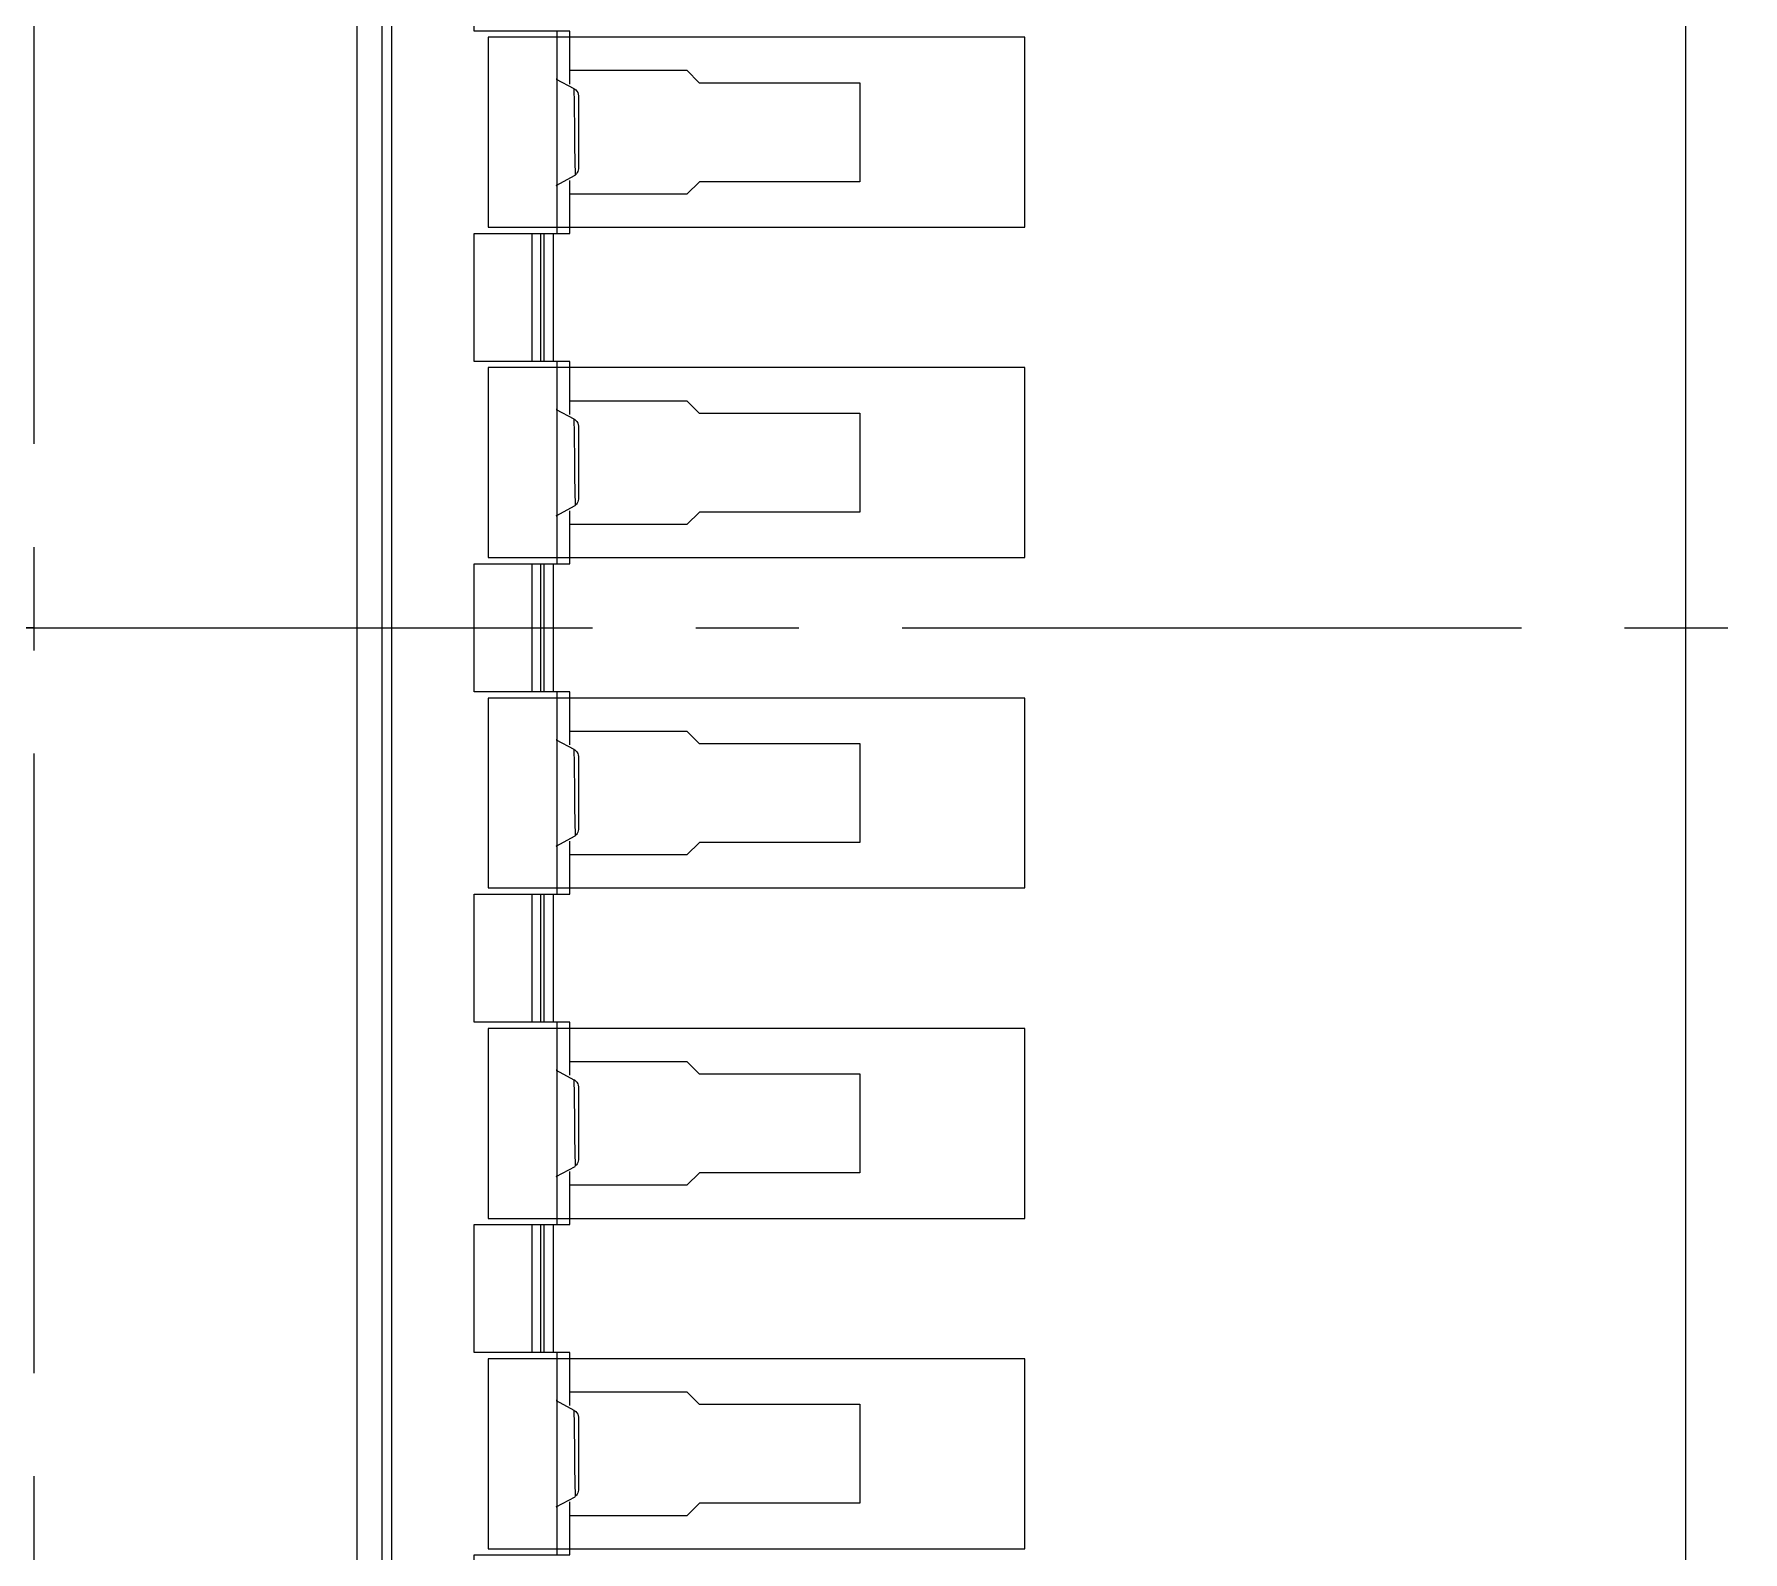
# Model space of a CAD drawing. Header units: millimetres. Extents: x 1167 to 2098, y -78 to 499.
# Drawn here: x 1707.078 to 1709.147, y 238.789 to 240.627 of the extents above; entities that cross this region are included whole.
import ezdxf
from ezdxf.lldxf.tags import DXFTag

# ---------------------------------------------------------------- set-up
doc = ezdxf.new("R2010")
doc.units = ezdxf.units.MM
doc.linetypes.add('CENTER2', pattern=[1.125, 0.75, -0.125, 0.125, -0.125])
doc.layers.get('0').update_dxf_attribs({"lineweight": 5})
for name, color, linetype, lineweight in [('DIM', 3, 'Continuous', 5), ('FPC', 50, 'Continuous', 5), ('MFPC', 50, 'Continuous', 5)]:
    doc.layers.add(name, color=color, linetype=linetype, lineweight=lineweight)
tags = doc.linetypes.add('CENTER', pattern=[0.6, 0.375, -0.075, 0.075, -0.075]).pattern_tags.tags
tags[10:11] = [DXFTag(74, 4), DXFTag(75, 0), DXFTag(340, '0'), DXFTag(46, 1.0), DXFTag(50, 0.0), DXFTag(44, 0.0), DXFTag(45, 0.0)]
tags[8:9] = [DXFTag(74, 4), DXFTag(75, 0), DXFTag(340, '0'), DXFTag(46, 1.0), DXFTag(50, 0.0), DXFTag(44, 0.0), DXFTag(45, 0.0)]
tags[6:7] = [DXFTag(74, 4), DXFTag(75, 0), DXFTag(340, '0'), DXFTag(46, 1.0), DXFTag(50, 0.0), DXFTag(44, 0.0), DXFTag(45, 0.0)]
tags[4:5] = [DXFTag(74, 4), DXFTag(75, 0), DXFTag(340, '0'), DXFTag(46, 1.0), DXFTag(50, 0.0), DXFTag(44, 0.0), DXFTag(45, 0.0)]

# ---------------------------------------------------------------- blocks, each defined once
blk = doc.blocks.new('OK-14GM024-04-A')
at = {"color": 2, "linetype": 'Continuous', "lineweight": 5}
for points in [[(1197.97419379194, 167.3787470486418), (1197.32419379194, 167.378747048642), (1197.32419379194, 167.608747048642), (1197.97419379194, 167.6087470486418)], [(1197.97419379194, 166.9787470486419), (1197.32419379194, 166.9787470486419), (1197.32419379194, 167.208747048642), (1197.97419379194, 167.208747048642)], [(1197.97419379194, 166.5787470486418), (1197.32419379194, 166.5787470486418), (1197.32419379194, 166.8087470486419), (1197.97419379194, 166.8087470486419)], [(1197.97419379194, 166.178747048642), (1197.32419379194, 166.178747048642), (1197.32419379194, 166.408747048642), (1197.97419379194, 166.408747048642)], [(1197.97419379194, 165.7787470486419), (1197.32419379194, 165.7787470486419), (1197.32419379194, 166.0087470486419), (1197.97419379194, 166.0087470486419)]]:
    blk.add_lwpolyline(points, close=True, dxfattribs=at)
at = {"layer": 'FPC', "color": 1, "linetype": 'CENTER2', "lineweight": 5}
for points in [[(1196.77419379189, 173.0210507434838), (1196.77419379189, 159.9664638806)], [(1193.325442250693, 166.4937573120419), (1200.222945333087, 166.4937573120419)]]:
    blk.add_lwpolyline(points, dxfattribs=at)
at = {"layer": 'FPC', "color": 7, "linetype": 'Continuous', "lineweight": 5}
for points in [[(1197.19522322854, 163.843757312042), (1197.19522322854, 169.143748174442)], [(1197.20723644264, 169.143748174442), (1197.20723644264, 163.843757312042)], [(1197.16522322294, 169.113757312042), (1197.16522322294, 163.873757312042)], [(1197.42287052504, 167.8354255616421), (1197.42287052504, 167.7712573120421), (1197.30717552534, 167.7712573120421), (1197.30717552534, 167.6162573120421), (1197.42287052504, 167.6162573120421), (1197.42287052504, 167.552089062342)], [(1197.40703847884, 167.371257312042), (1197.40703847884, 167.6162573120421)], [(1197.42287052504, 167.4187573120419), (1197.56481896764, 167.4187573120419), (1197.57980870424, 167.4337470486419), (1197.77419379194, 167.4337470486419), (1197.77419379194, 167.553747048642), (1197.57982923104, 167.553747048642), (1197.56481896764, 167.568757312042), (1197.42287052504, 167.568757312042)], [(1197.40703847884, 167.558191068742), (1197.40634787004, 167.558191068742), (1197.42937072794, 167.545804586342)], [(1197.40703847884, 167.429323555242), (1197.40634787004, 167.429323555242), (1197.42781533054, 167.440870560642), (1197.42827924264, 167.4583684961419), (1197.42855758994, 167.4933290628419), (1197.42855758994, 167.5107916939419), (1197.42883593724, 167.528242557242), (1197.42929984934, 167.545681652442)], [(1197.43351222494, 167.4495308137421), (1197.43351222494, 167.5379838102419)], [(1197.42287052504, 167.435425561642), (1197.42287052504, 167.371257312042), (1197.30717552534, 167.371257312042), (1197.30717552534, 167.216257312042), (1197.42287052504, 167.216257312042), (1197.42287052504, 167.1520890623419)], [(1197.37707959274, 167.216257312042), (1197.37707959274, 167.371257312042)], [(1197.38775314544, 167.371257312042), (1197.38775314544, 167.216257312042)], [(1197.39194576774, 167.371257312042), (1197.39194576774, 167.216257312042)], [(1197.40295140144, 167.216257312042), (1197.40295140144, 167.371257312042)], [(1197.40703847884, 166.9712573120419), (1197.40703847884, 167.216257312042)], [(1197.40703847884, 167.1581910687419), (1197.40634787004, 167.1581910687419), (1197.42937072794, 167.1458045863419)], [(1197.42287052504, 167.018757312042), (1197.56481896764, 167.018757312042), (1197.57980870424, 167.033747048642), (1197.77419379194, 167.033747048642), (1197.77419379194, 167.1537470486419), (1197.57982923104, 167.1537470486419), (1197.56481896764, 167.1687573120419), (1197.42287052504, 167.1687573120419)], [(1197.40703847884, 167.0293235552419), (1197.40634787004, 167.0293235552419), (1197.42781533054, 167.0408705606419), (1197.42827924264, 167.0583684961418), (1197.42855758994, 167.093329062842), (1197.42855758994, 167.110791693942), (1197.42883593724, 167.1282425572419), (1197.42929984934, 167.1456816524419)], [(1197.43351222494, 167.049530813742), (1197.43351222494, 167.1379838102418)], [(1197.42287052504, 167.0354255616419), (1197.42287052504, 166.9712573120419), (1197.30717552534, 166.9712573120419), (1197.30717552534, 166.8162573120419), (1197.42287052504, 166.8162573120419), (1197.42287052504, 166.7520890623421)], [(1197.37707959274, 166.8162573120419), (1197.37707959274, 166.9712573120419)], [(1197.38775314544, 166.9712573120419), (1197.38775314544, 166.8162573120419)], [(1197.39194576774, 166.9712573120419), (1197.39194576774, 166.8162573120419)], [(1197.40295140144, 166.8162573120419), (1197.40295140144, 166.9712573120419)], [(1197.40703847884, 166.571257312042), (1197.40703847884, 166.8162573120419)], [(1197.42287052504, 166.6187573120419), (1197.56481896764, 166.6187573120419), (1197.57980870424, 166.6337470486419), (1197.77419379194, 166.6337470486419), (1197.77419379194, 166.753747048642), (1197.57982923104, 166.753747048642), (1197.56481896764, 166.768757312042), (1197.42287052504, 166.768757312042)], [(1197.40703847884, 166.758191068742), (1197.40634787004, 166.758191068742), (1197.42937072794, 166.745804586342)], [(1197.40703847884, 166.6293235552419), (1197.40634787004, 166.6293235552419), (1197.42781533054, 166.640870560642), (1197.42827924264, 166.658368496142), (1197.42855758994, 166.6933290628419), (1197.42855758994, 166.7107916939419), (1197.42883593724, 166.7282425572419), (1197.42929984934, 166.745681652442)], [(1197.43351222494, 166.6495308137419), (1197.43351222494, 166.737983810242)], [(1197.42287052504, 166.635425561642), (1197.42287052504, 166.571257312042), (1197.30717552534, 166.571257312042), (1197.30717552534, 166.416257312042), (1197.42287052504, 166.416257312042), (1197.42287052504, 166.352089062342)], [(1197.37707959274, 166.416257312042), (1197.37707959274, 166.571257312042)], [(1197.38775314544, 166.571257312042), (1197.38775314544, 166.416257312042)], [(1197.39194576774, 166.571257312042), (1197.39194576774, 166.416257312042)], [(1197.40295140144, 166.416257312042), (1197.40295140144, 166.571257312042)], [(1197.32419379194, 166.178747048642), (1197.32419379194, 166.408747048642)], [(1197.40703847884, 166.1712573120419), (1197.40703847884, 166.416257312042)], [(1197.42287052504, 166.218757312042), (1197.56481896764, 166.218757312042), (1197.57980870424, 166.233747048642), (1197.77419379194, 166.233747048642), (1197.77419379194, 166.3537470486419), (1197.57982923104, 166.3537470486419), (1197.56481896764, 166.3687573120419), (1197.42287052504, 166.3687573120419)], [(1197.40703847884, 166.3581910687419), (1197.40634787004, 166.3581910687419), (1197.42937072794, 166.345804586342)], [(1197.40703847884, 166.229323555242), (1197.40634787004, 166.229323555242), (1197.42781533054, 166.240870560642), (1197.42827924264, 166.2583684961419), (1197.42855758994, 166.2933290628418), (1197.42855758994, 166.3107916939421), (1197.42883593724, 166.328242557242), (1197.42929984934, 166.345681652442)], [(1197.43351222494, 166.249530813742), (1197.43351222494, 166.3379838102419)], [(1197.42287052504, 166.2354255616419), (1197.42287052504, 166.1712573120419), (1197.30717552534, 166.1712573120419), (1197.30717552534, 166.0162573120419), (1197.42287052504, 166.0162573120419), (1197.42287052504, 165.9520890623419)], [(1197.37707959274, 166.0162573120419), (1197.37707959274, 166.1712573120419)], [(1197.38775314544, 166.1712573120419), (1197.38775314544, 166.0162573120419)], [(1197.39194576774, 166.1712573120419), (1197.39194576774, 166.0162573120419)], [(1197.40295140144, 166.0162573120419), (1197.40295140144, 166.1712573120419)], [(1197.40703847884, 165.7712573120421), (1197.40703847884, 166.0162573120419)], [(1197.40703847884, 165.9581910687421), (1197.40634787004, 165.9581910687421), (1197.42937072794, 165.9458045863419)], [(1197.42287052504, 165.818757312042), (1197.56481896764, 165.818757312042), (1197.57980870424, 165.833747048642), (1197.77419379194, 165.833747048642), (1197.77419379194, 165.9537470486418), (1197.57982923104, 165.9537470486418), (1197.56481896764, 165.968757312042), (1197.42287052504, 165.968757312042)], [(1197.40703847884, 165.8293235552419), (1197.40634787004, 165.8293235552419), (1197.42781533054, 165.8408705606419), (1197.42827924264, 165.858368496142), (1197.42855758994, 165.893329062842), (1197.42855758994, 165.910791693942), (1197.42883593724, 165.9282425572419), (1197.42929984934, 165.9456816524419)], [(1197.43351222494, 165.8495308137419), (1197.43351222494, 165.937983810242)], [(1197.42287052504, 165.8354255616421), (1197.42287052504, 165.7712573120421), (1197.30717552534, 165.7712573120421), (1197.30717552534, 165.6162573120421), (1197.42287052504, 165.6162573120421), (1197.42287052504, 165.552089062342)]]:
    blk.add_lwpolyline(points, dxfattribs=at)
at = {"layer": 'FPC', "linetype": 'Continuous', "lineweight": 5}
for points in [[(1197.32419379194, 167.3787470486418), (1197.32419379194, 167.6087470486418)], [(1197.32419379194, 166.9787470486419), (1197.32419379194, 167.208747048642)], [(1197.32419379194, 166.5787470486418), (1197.32419379194, 166.8087470486419)], [(1197.32419379194, 165.7787470486419), (1197.32419379194, 166.0087470486419)]]:
    blk.add_lwpolyline(points, dxfattribs=at)
at = {"layer": 'FPC', "color": 7, "linetype": 'Continuous', "lineweight": 5}
for points, knots in [([(1197.43351222494, 167.537983809342), (1197.43335261914, 167.540140230542), (1197.43210439164, 167.543121674642), (1197.42994355574, 167.5451843784419), (1197.42929984934, 167.545681652442)], [0, 0, 0, 0, 0.7266513943999999, 1, 1, 1, 1]), ([(1197.42771161584, 167.4408033109419), (1197.42859794144, 167.4412874351419), (1197.43154239574, 167.443363692342), (1197.43332241464, 167.4469663048419), (1197.43351222494, 167.449530814642)], [0, 0, 0, 0, 0.2819878521, 1, 1, 1, 1]), ([(1197.43351222494, 167.1379838093419), (1197.43335261914, 167.1401402305419), (1197.43210439164, 167.1431216746421), (1197.42994355574, 167.1451843784419), (1197.42929984934, 167.1456816524419)], [0, 0, 0, 0, 0.7266513943999999, 1, 1, 1, 1]), ([(1197.42771161584, 167.040803310942), (1197.42859794144, 167.0412874351421), (1197.43154239574, 167.0433636923419), (1197.43332241464, 167.046966304842), (1197.43351222494, 167.0495308146419)], [0, 0, 0, 0, 0.2819878521, 1, 1, 1, 1]), ([(1197.43351222494, 166.737983809342), (1197.43335261914, 166.740140230542), (1197.43210439164, 166.743121674642), (1197.42994355574, 166.745184378442), (1197.42929984934, 166.745681652442)], [0, 0, 0, 0, 0.7266513943999999, 1, 1, 1, 1]), ([(1197.42771161584, 166.6408033109419), (1197.42859794144, 166.641287435142), (1197.43154239574, 166.6433636923421), (1197.43332241464, 166.646966304842), (1197.43351222494, 166.649530814642)], [0, 0, 0, 0, 0.2819878521, 1, 1, 1, 1]), ([(1197.43351222494, 166.3379838093419), (1197.43335261914, 166.3401402305419), (1197.43210439164, 166.3431216746419), (1197.42994355574, 166.3451843784419), (1197.42929984934, 166.345681652442)], [0, 0, 0, 0, 0.7266513943999999, 1, 1, 1, 1]), ([(1197.42771161584, 166.2408033109421), (1197.42859794144, 166.2412874351419), (1197.43154239574, 166.243363692342), (1197.43332241464, 166.2469663048421), (1197.43351222494, 166.249530814642)], [0, 0, 0, 0, 0.2819878521, 1, 1, 1, 1]), ([(1197.43351222494, 165.9379838093419), (1197.43335261914, 165.9401402305421), (1197.43210439164, 165.943121674642), (1197.42994355574, 165.945184378442), (1197.42929984934, 165.9456816524419)], [0, 0, 0, 0, 0.7266513943999999, 1, 1, 1, 1]), ([(1197.42771161584, 165.840803310942), (1197.42859794144, 165.841287435142), (1197.43154239574, 165.8433636923419), (1197.43332241464, 165.846966304842), (1197.43351222494, 165.8495308146419)], [0, 0, 0, 0, 0.2819878521, 1, 1, 1, 1])]:
    blk.add_open_spline(points, degree=3, knots=knots, dxfattribs=at)

msp = doc.modelspace()

# ---------------------------------------------------------------- linework, layer by layer
at = {"layer": 'DIM', "color": 32, "lineweight": 5}
msp.add_line((1707.077517232498, 239.9079963471498), (1705.548906919115, 239.9079963471498), dxfattribs=at)
at = {"layer": 'FPC', "color": 4, "lineweight": 5}
msp.add_lwpolyline([(1705.077517232498, 236.4579963471497), (1705.077517232498, 243.3579963471498, -0.4142135623726788), (1705.377517232498, 243.6579963471497), (1708.777517232498, 243.6579963471497, -0.4142135623732338), (1709.077517232498, 243.3579963471498), (1709.077517232498, 236.4579963471497, -0.4142135623727343), (1708.777517232498, 236.1579963471499), (1705.377517232498, 236.1579963471497, -0.4142135623730118)], format="xyb", close=True, dxfattribs=at)
at = {"layer": 'MFPC', "lineweight": 5}
msp.add_lwpolyline([(1709.0775172325, 268.6714028993572), (1709.077517232498, 236.4579963471497, -0.414213562373095), (1708.777517232498, 236.1579963471502), (1705.377517232498, 236.1579963471497, -0.4142135623728731), (1705.077517232499, 236.4579963471497), (1705.077517232499, 268.6714028993571, 0.4142135623730118)], format="xyb", dxfattribs=at)

# ---------------------------------------------------------------- block references
at = {"layer": 'FPC', "color": 1, "linetype": 'CENTER', "lineweight": 5, "xscale": -1, "rotation": 180}
msp.add_blockref('OK-14GM024-04-A', (510.3033234406082, 406.4017536591916), dxfattribs=at)

doc.saveas('drawing.dxf')
